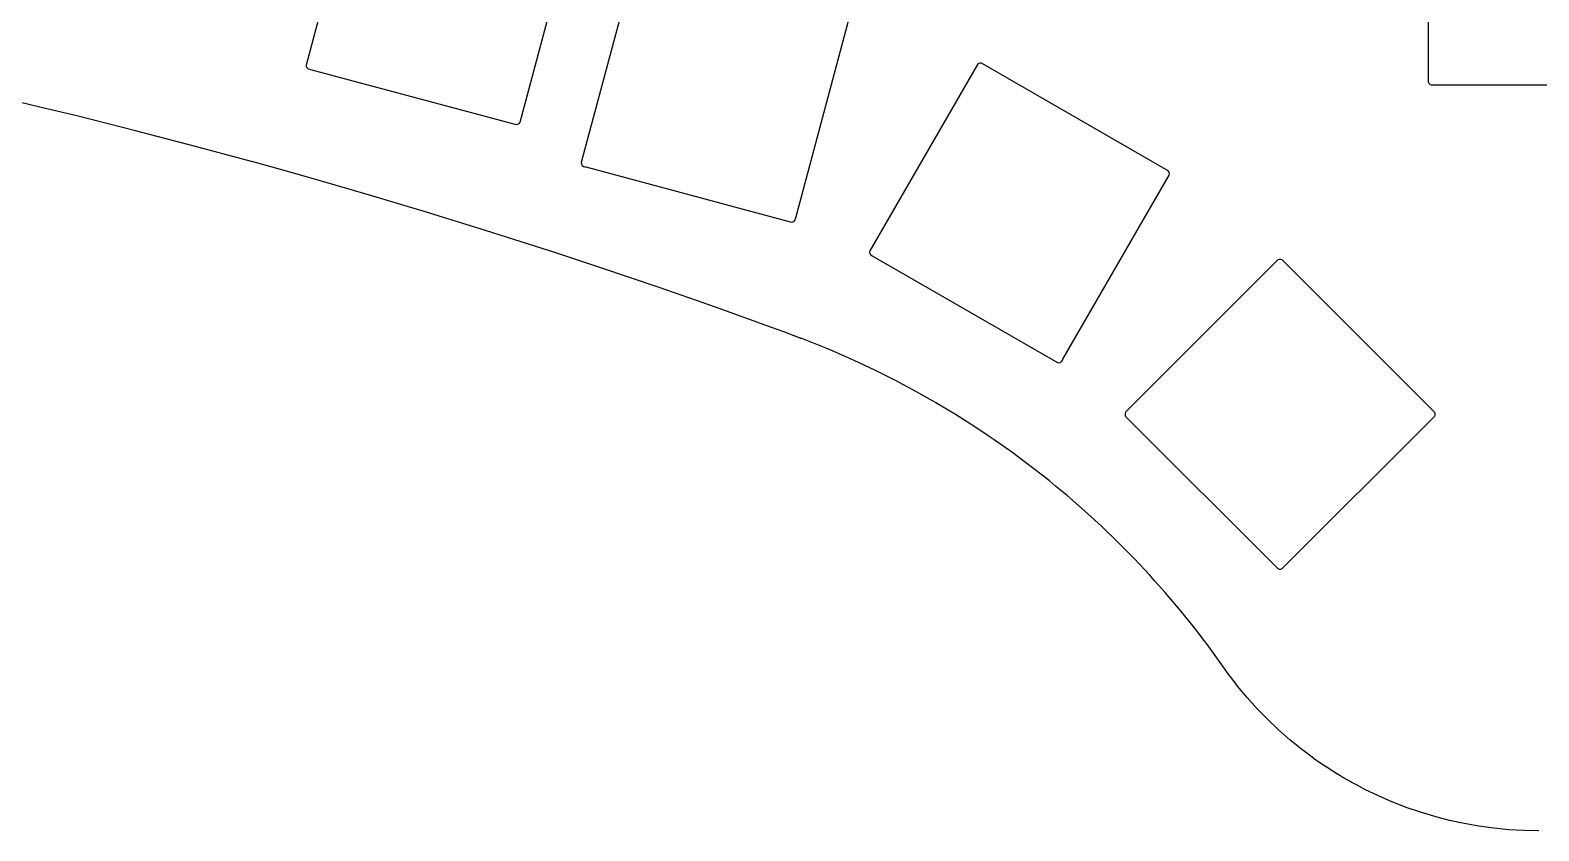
# Model space of a CAD drawing. Extents: x 38 to 386, y -248 to -87.
# Drawn here: x 113.7 to 212.4, y -248 to -195.5 of the extents above; entities that cross this region are included whole.
import ezdxf

# ---------------------------------------------------------------- set-up
doc = ezdxf.new("R2010")
doc.units = 0
doc.layers.add('BLACK', color=7, linetype='CONTINUOUS')

msp = doc.modelspace()

# ---------------------------------------------------------------- linework, layer by layer
at = {"layer": 'BLACK', "linetype": 'CONTINUOUS'}
for p, q in [((135.375454, -184.19314), (131.726195, -197.81236)), ((205.193053, -184.804017), (205.193053, -198.903673)), ((145.733085, -201.565496), (149.382345, -187.946275)), ((153.371333, -190.659681), (149.742061, -204.204307)), ((163.783337, -207.829107), (167.398211, -194.338222)), ((131.726195, -197.81236), (131.726195, -197.812363)), ((131.726195, -197.812363), (131.739201, -197.911163)), ((131.739201, -197.911163), (131.760261, -197.947639)), ((131.760261, -197.947639), (131.78903, -197.997468)), ((131.78903, -197.997468), (131.868092, -198.058134)), ((131.868092, -198.058134), (131.964352, -198.083927)), ((131.964352, -198.083927), (131.964352, -198.083926)), ((131.964352, -198.083926), (132.023414, -198.099752)), ((132.023414, -198.099752), (132.023417, -198.099752)), ((132.023417, -198.099752), (145.487313, -201.707393)), ((175.682482, -197.770357), (168.632658, -209.981013)), ((175.761547, -197.709688), (175.682482, -197.770357)), ((175.857806, -197.683896), (175.761547, -197.709688)), ((175.857807, -197.683896), (175.857806, -197.683896)), ((175.857814, -197.683896), (175.857807, -197.683896)), ((175.956608, -197.696903), (175.857814, -197.683896)), ((175.95661, -197.696904), (175.956608, -197.696903)), ((188.167267, -204.746729), (175.95661, -197.696904)), ((205.193053, -198.903673), (205.231189, -198.995742)), ((205.231189, -198.995742), (205.301656, -199.066209)), ((205.301656, -199.066209), (205.393725, -199.104345)), ((205.393725, -199.104345), (205.393727, -199.104345)), ((205.393727, -199.104345), (219.493379, -199.104345)), ((114.379525, -200.587515), (112.849496, -200.218332)), ((116.709296, -201.149668), (114.379525, -200.587515)), ((120.560463, -202.11596), (116.709296, -201.149668)), ((124.40266, -203.117121), (120.560463, -202.11596)), ((145.487313, -201.707393), (145.586115, -201.694386)), ((145.586115, -201.694386), (145.672419, -201.644558)), ((145.672419, -201.644558), (145.733085, -201.565496)), ((127.831586, -204.043882), (124.40266, -203.117121)), ((128.235697, -204.153104), (127.831586, -204.043882)), ((128.418544, -204.204307), (128.235697, -204.153104)), ((130.439916, -204.770356), (128.418544, -204.204307)), ((149.742061, -204.204307), (149.742061, -204.20431)), ((149.742061, -204.20431), (149.755067, -204.30311)), ((149.755067, -204.30311), (149.755068, -204.303111)), ((149.755068, -204.303111), (149.804896, -204.389415)), ((149.804896, -204.389415), (149.883958, -204.450081)), ((149.883958, -204.450081), (149.980218, -204.475874)), ((132.059257, -205.223823), (130.439916, -204.770356)), ((135.872642, -206.329081), (132.059257, -205.223823)), ((149.980218, -204.475874), (149.980218, -204.475873)), ((149.980218, -204.475873), (150.03928, -204.491699)), ((150.03928, -204.491699), (150.039283, -204.491699)), ((150.039283, -204.491699), (163.503179, -208.09934)), ((181.276512, -217.083212), (188.240719, -205.020855)), ((188.176127, -204.758276), (188.167267, -204.746729)), ((188.185395, -204.770355), (188.176127, -204.758276)), ((188.227934, -204.825793), (188.185395, -204.770355)), ((188.253727, -204.922053), (188.227934, -204.825793)), ((188.240719, -205.020855), (188.252207, -204.933598)), ((188.252207, -204.933598), (188.253727, -204.922053)), ((135.872742, -206.329111), (135.872642, -206.329081)), ((135.872749, -206.329113), (135.872742, -206.329111)), ((139.676162, -207.468967), (135.872749, -206.329113)), ((140.374389, -207.685139), (139.676162, -207.468967)), ((143.469128, -208.643277), (140.374389, -207.685139)), ((163.503179, -208.09934), (163.601981, -208.086333)), ((163.601981, -208.086333), (163.688285, -208.036505)), ((163.688285, -208.036505), (163.748951, -207.957443)), ((163.748951, -207.957443), (163.757222, -207.926577)), ((163.757222, -207.926577), (163.774744, -207.861183)), ((163.774743, -207.861182), (163.783337, -207.829109)), ((163.774744, -207.861183), (163.774743, -207.861182)), ((163.783337, -207.829109), (163.783337, -207.829107)), ((147.251201, -209.851907), (143.469128, -208.643277)), ((147.942687, -210.079815), (147.251201, -209.851907)), ((151.022195, -211.094795), (147.942687, -210.079815)), ((168.632657, -209.981015), (168.61965, -210.079815)), ((168.61965, -210.079815), (168.61965, -210.079818)), ((168.61965, -210.079818), (168.645442, -210.176075)), ((168.632658, -209.981013), (168.632657, -209.981015)), ((168.645442, -210.176075), (168.645443, -210.176078)), ((168.645443, -210.176078), (168.706109, -210.255138)), ((168.706109, -210.255138), (168.792413, -210.304966)), ((168.792413, -210.304966), (180.914623, -217.303728)), ((154.781729, -212.371814), (151.022195, -211.094795)), ((195.353771, -210.582062), (185.38381, -220.552023)), ((195.445839, -210.543926), (195.353771, -210.582062)), ((195.445841, -210.543926), (195.445839, -210.543926)), ((195.545497, -210.543926), (195.445841, -210.543926)), ((195.545498, -210.543926), (195.545497, -210.543926)), ((195.637566, -210.582062), (195.545498, -210.543926)), ((205.607528, -220.552024), (195.637566, -210.582062)), ((157.283611, -213.247026), (154.781729, -212.371814)), ((158.529615, -213.682905), (157.283611, -213.247026)), ((162.265412, -215.02791), (158.529615, -213.682905)), ((163.001767, -215.300588), (162.265412, -215.02791)), ((164.076051, -215.698404), (163.001767, -215.300588)), ((164.08176, -215.699999), (164.076051, -215.698404)), ((164.088159, -215.702439), (164.08176, -215.699999)), ((164.08816, -215.70244), (164.088159, -215.702439)), ((164.096001, -215.705431), (164.08816, -215.70244)), ((164.127701, -215.717523), (164.096001, -215.705431)), ((164.12883, -215.717947), (164.127701, -215.717523)), ((164.174989, -215.735041), (164.12883, -215.717947)), ((164.180339, -215.737605), (164.174989, -215.735041)), ((164.833145, -215.986638), (164.180339, -215.737605)), ((165.812177, -216.388597), (164.833145, -215.986638)), ((166.226607, -216.558749), (165.812177, -216.388597)), ((166.226617, -216.558753), (166.226607, -216.558749)), ((166.226633, -216.55876), (166.226617, -216.558753)), ((167.60529, -217.16575), (166.226633, -216.55876)), ((167.605311, -217.16576), (167.60529, -217.16575)), ((168.968244, -217.807222), (167.605311, -217.16576)), ((181.01557, -217.317974), (181.11183, -217.292181)), ((181.11183, -217.292181), (181.190891, -217.231515)), ((181.190891, -217.231515), (181.240719, -217.14521)), ((181.240719, -217.14521), (181.276511, -217.083216)), ((181.276511, -217.083216), (181.276512, -217.083212)), ((170.314609, -218.482762), (168.968244, -217.807222)), ((180.914623, -217.303728), (180.916768, -217.304966)), ((180.916768, -217.304966), (181.01557, -217.317974)), ((170.314633, -218.482775), (170.314609, -218.482762)), ((171.643605, -219.191976), (170.314633, -218.482775)), ((172.933654, -219.922675), (171.643605, -219.191976)), ((172.954349, -219.934397), (172.933654, -219.922675)), ((174.136927, -220.644091), (172.954349, -219.934397)), ((174.21996, -220.693921), (174.136927, -220.644091)), ((174.245945, -220.709515), (174.21996, -220.693921)), ((174.484706, -220.861097), (174.245945, -220.709515)), ((175.517674, -221.516895), (174.484706, -220.861097)), ((185.38381, -220.552023), (185.345674, -220.644091)), ((185.345674, -220.644091), (185.345674, -220.74375)), ((185.345674, -220.74375), (185.356144, -220.769026)), ((185.356144, -220.769026), (185.38381, -220.835818)), ((185.38381, -220.835818), (195.353772, -230.80578)), ((195.637566, -230.80578), (205.607528, -220.835818)), ((205.607528, -220.552025), (205.607528, -220.552024)), ((205.645664, -220.644093), (205.607528, -220.552025)), ((205.607528, -220.835818), (205.645664, -220.743749)), ((205.645664, -220.66937), (205.645664, -220.644093)), ((205.645664, -220.743749), (205.645664, -220.66937)), ((176.387382, -222.100246), (175.517674, -221.516895)), ((176.768679, -222.355999), (176.387382, -222.100246)), ((177.99819, -223.226306), (176.768679, -222.355999)), ((179.205423, -224.127262), (177.99819, -223.226306)), ((179.997463, -224.74998), (179.205423, -224.127262)), ((180.389616, -225.058299), (179.997463, -224.74998)), ((180.796578, -225.395164), (180.389616, -225.058299)), ((181.550012, -226.018822), (180.796578, -225.395164)), ((181.550023, -226.018832), (181.550012, -226.018822)), ((182.685882, -227.008227), (181.550023, -226.018832)), ((183.796513, -228.025894), (182.685882, -227.008227)), ((184.881174, -229.071151), (183.796513, -228.025894)), ((185.939241, -230.143398), (184.881174, -229.071151)), ((186.969987, -231.2419), (185.939241, -230.143398)), ((195.353772, -230.80578), (195.445841, -230.843916)), ((195.445841, -230.843916), (195.445843, -230.843916)), ((195.445843, -230.843916), (195.545495, -230.843916)), ((195.545495, -230.843916), (195.545497, -230.843916)), ((195.545497, -230.843916), (195.637566, -230.80578)), ((187.304244, -231.616587), (186.969987, -231.2419)), ((187.97277, -232.365972), (187.304244, -231.616587)), ((188.946968, -233.514915), (187.97277, -232.365972)), ((188.946983, -233.514933), (188.946968, -233.514915)), ((189.891955, -234.687989), (188.946983, -233.514933)), ((190.807142, -235.884467), (189.891955, -234.687989)), ((190.807149, -235.884477), (190.807142, -235.884467)), ((191.691954, -237.103597), (190.807149, -235.884477)), ((192.113879, -237.716802), (191.691954, -237.103597)), ((192.117638, -237.721971), (192.113879, -237.716802)), ((192.481015, -238.195495), (192.117638, -237.721971)), ((192.711819, -238.49626), (192.481015, -238.195495)), ((192.714837, -238.500038), (192.711819, -238.49626)), ((193.334648, -239.245631), (192.714837, -238.500038)), ((193.340825, -239.253061), (193.334648, -239.245631)), ((193.343988, -239.256719), (193.340825, -239.253061)), ((193.998875, -239.984778), (193.343988, -239.256719)), ((194.002179, -239.988309), (193.998875, -239.984778)), ((194.684937, -240.690262), (194.002179, -239.988309)), ((194.688376, -240.693663), (194.684937, -240.690262)), ((195.398013, -241.368487), (194.688376, -240.693663)), ((195.401581, -241.37175), (195.398013, -241.368487)), ((196.136954, -242.018362), (195.401581, -241.37175)), ((196.140647, -242.021484), (196.136954, -242.018362)), ((196.9007, -242.638954), (196.140647, -242.021484)), ((196.904512, -242.641929), (196.9007, -242.638954)), ((197.688035, -243.229274), (196.904512, -242.641929)), ((197.69196, -243.232099), (197.688035, -243.229274)), ((198.497817, -243.788467), (197.69196, -243.232099)), ((198.501849, -243.791136), (198.497817, -243.788467)), ((199.328781, -244.315658), (198.501849, -243.791136)), ((199.332915, -244.318168), (199.328781, -244.315658)), ((199.607948, -244.477935), (199.332915, -244.318168)), ((200.169377, -244.80407), (199.607948, -244.477935)), ((200.179651, -244.810038), (200.169377, -244.80407)), ((200.183871, -244.81238), (200.179651, -244.810038)), ((200.536817, -244.999397), (200.183871, -244.81238)), ((201.049164, -245.270875), (200.536817, -244.999397)), ((201.05348, -245.273055), (201.049164, -245.270875)), ((201.935964, -245.697447), (201.05348, -245.273055)), ((201.940362, -245.699458), (201.935964, -245.697447)), ((202.817241, -246.079805), (201.940362, -245.699458)), ((202.830195, -246.085424), (202.817241, -246.079805)), ((202.838758, -246.089138), (202.830195, -246.085424)), ((202.843231, -246.090975), (202.838758, -246.089138)), ((203.756098, -246.445312), (202.843231, -246.090975)), ((203.760639, -246.446974), (203.756098, -246.445312)), ((204.686668, -246.765464), (203.760639, -246.446974)), ((204.691271, -246.766947), (204.686668, -246.765464)), ((205.346779, -246.964171), (204.691271, -246.766947)), ((205.628985, -247.04908), (205.346779, -246.964171)), ((205.633623, -247.050377), (205.628985, -247.04908)), ((205.783443, -247.089153), (205.633623, -247.050377)), ((206.581651, -247.29574), (205.783443, -247.089153)), ((206.586355, -247.29686), (206.581651, -247.29574)), ((207.543203, -247.505067), (206.586355, -247.29686)), ((207.547947, -247.506003), (207.543203, -247.505067)), ((208.512202, -247.676747), (207.547947, -247.506003)), ((208.516979, -247.677497), (208.512202, -247.676747)), ((209.487153, -247.810515), (208.516979, -247.677497)), ((209.491956, -247.811078), (209.487153, -247.810515)), ((210.466556, -247.906165), (209.491956, -247.811078)), ((210.471377, -247.906541), (210.466556, -247.906165)), ((211.44898, -247.963556), (210.471377, -247.906541)), ((211.453812, -247.963743), (211.44898, -247.963556)), ((212.432862, -247.982599), (211.453812, -247.963743)), ((212.437698, -247.982598), (212.432862, -247.982599))]:
    msp.add_line(p, q, dxfattribs=at)

doc.saveas('drawing.dxf')
